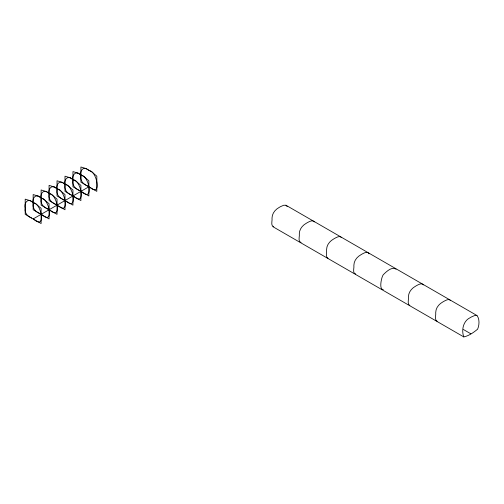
<?xml version="1.0" encoding="UTF-8"?>
<svg xmlns="http://www.w3.org/2000/svg" width="504" height="504" viewBox="0 0 504 504"><rect width="100%" height="100%" fill="white"/><g stroke="black" fill="none" stroke-linecap="round" stroke-linejoin="round"><path stroke-width="0.76" d="M33.157 218.944L88.862 186.782M383.286 289.592C378.687 289.794 381.478 276.967 383.261 274.743C386.259 271.75 391.81 266.238 396.081 269.161M273.767 226.687C270.32 226.138 272.507 220.525 272.021 218.03C272.084 213.457 275.178 209.62 279.058 207.497A35.778 20.658 -60 0 1 280.652 206.571L283.746 205.241L285.988 205.254L476.973 315.523C479.776 319.019 479.361 325.187 477.597 329.206C473.609 332.483 468.833 335.859 463.825 336.93L272.834 226.661M301.052 242.443C297.606 241.888 299.792 236.282 299.307 233.787C299.37 229.207 302.463 225.37 306.344 223.247A35.778 20.658 -60 0 1 307.938 222.327C309.765 221.413 312.694 219.694 314.238 221.905M355.616 273.949C352.17 273.395 354.356 267.781 353.877 265.293C353.934 260.713 357.034 256.876 360.908 254.753A35.778 20.658 -60 0 1 362.502 253.833C364.392 252.787 367.832 251.061 369.029 253.865M327.991 258.25C325.093 256.946 327.027 252.151 326.598 249.543C326.661 244.963 329.755 241.126 333.635 239.003A35.778 20.658 -60 0 1 335.229 238.083C337.05 237.163 339.986 235.45 341.523 237.661M409.834 305.5C406.936 304.196 408.87 299.401 408.442 296.793C408.505 292.213 411.598 288.382 415.479 286.253A35.778 20.658 -60 0 1 417.073 285.333C418.893 284.42 421.829 282.7 423.366 284.911M437.107 321.25C434.209 319.939 436.143 315.145 435.714 312.537C435.777 307.963 438.871 304.126 442.751 302.003A35.778 20.658 -60 0 1 444.345 301.083C446.166 300.163 449.102 298.444 450.639 300.655M476.973 315.523L474.736 315.51L471.643 316.84A35.778 20.658 -60 0 0 470.049 317.759C463.075 321.004 461.273 330.529 463.825 336.93M463.403 329.509L470.843 333.805M90.342 187.639C101.978 197.322 96.762 171.448 89.662 170.736A35.778 20.658 60 0 0 88.068 169.817C83.198 165.621 79.563 171.102 80.911 176.028C79.865 180.986 83.708 184.47 87.879 186.209M81.894 191.948C94.09 202.394 89.025 176.356 81.705 175.335A35.778 20.658 60 0 0 80.111 174.416C75.241 170.213 71.606 175.701 72.948 180.621C72.003 185.302 75.354 188.88 79.424 190.518M73.937 196.541C86.134 206.987 81.068 180.949 73.748 179.928A35.778 20.658 60 0 0 72.148 179.008C67.284 174.806 63.649 180.293 64.991 185.214C64.046 189.895 67.391 193.479 71.467 195.117M66.471 201.417C78.107 211.107 72.891 185.226 65.785 184.521A35.778 20.658 60 0 0 64.191 183.601C59.321 179.399 55.692 184.886 57.034 189.806C55.913 195.042 60.241 198.425 64.493 200.277M58.514 206.016C70.144 215.699 64.928 189.825 57.828 189.113A35.778 20.658 60 0 0 56.234 188.194C51.364 183.998 47.735 189.479 49.077 194.405C48.038 199.363 51.874 202.847 56.045 204.593M50.06 210.326C62.263 220.771 57.191 194.733 49.871 193.712A35.778 20.658 60 0 0 48.277 192.793C43.407 188.591 39.772 194.078 41.12 198.998C40.081 203.956 43.917 207.44 48.088 209.185M42.103 214.918C54.306 225.364 49.235 199.326 41.914 198.305A35.778 20.658 60 0 0 40.32 197.385C35.45 193.183 31.815 198.671 33.163 203.591C32.218 208.272 35.564 211.856 39.633 213.494M33.655 219.227C46.4 230.366 41.504 204.278 33.957 202.898A35.778 20.658 60 0 0 32.363 201.978C27.493 197.782 23.858 203.263 25.2 208.19C24.255 212.864 27.607 216.449 31.676 218.087M285.988 205.254L287.179 206.608M85.856 168.506L80.905 166.994L80.905 182.19L96.818 191.375L96.818 176.179L91.873 171.977L85.856 168.506M77.9 173.099L72.948 171.587L72.948 186.782L88.862 195.968L88.862 180.772L83.91 176.57L77.9 173.099M69.943 177.692L64.991 176.179L64.991 191.375L80.905 200.567L80.905 185.371L75.953 181.169L69.943 177.692M61.986 182.291L57.034 180.772L57.034 195.968L72.948 205.159L72.948 189.964L67.996 185.762L61.986 182.291M54.023 186.883L49.071 185.371L49.071 200.567L64.991 209.752L64.991 194.557L60.039 190.354L54.023 186.883M46.066 191.476L41.114 189.964L41.114 205.159L57.034 214.351L57.034 199.156L52.082 194.947L46.066 191.476M38.109 196.075L33.157 194.557L33.157 209.752L49.071 218.944L49.071 203.748L44.125 199.546L38.109 196.075M30.152 200.668L25.2 199.156L25.2 214.351L41.114 223.537L41.114 208.341L36.162 204.139L30.152 200.668"/></g></svg>
